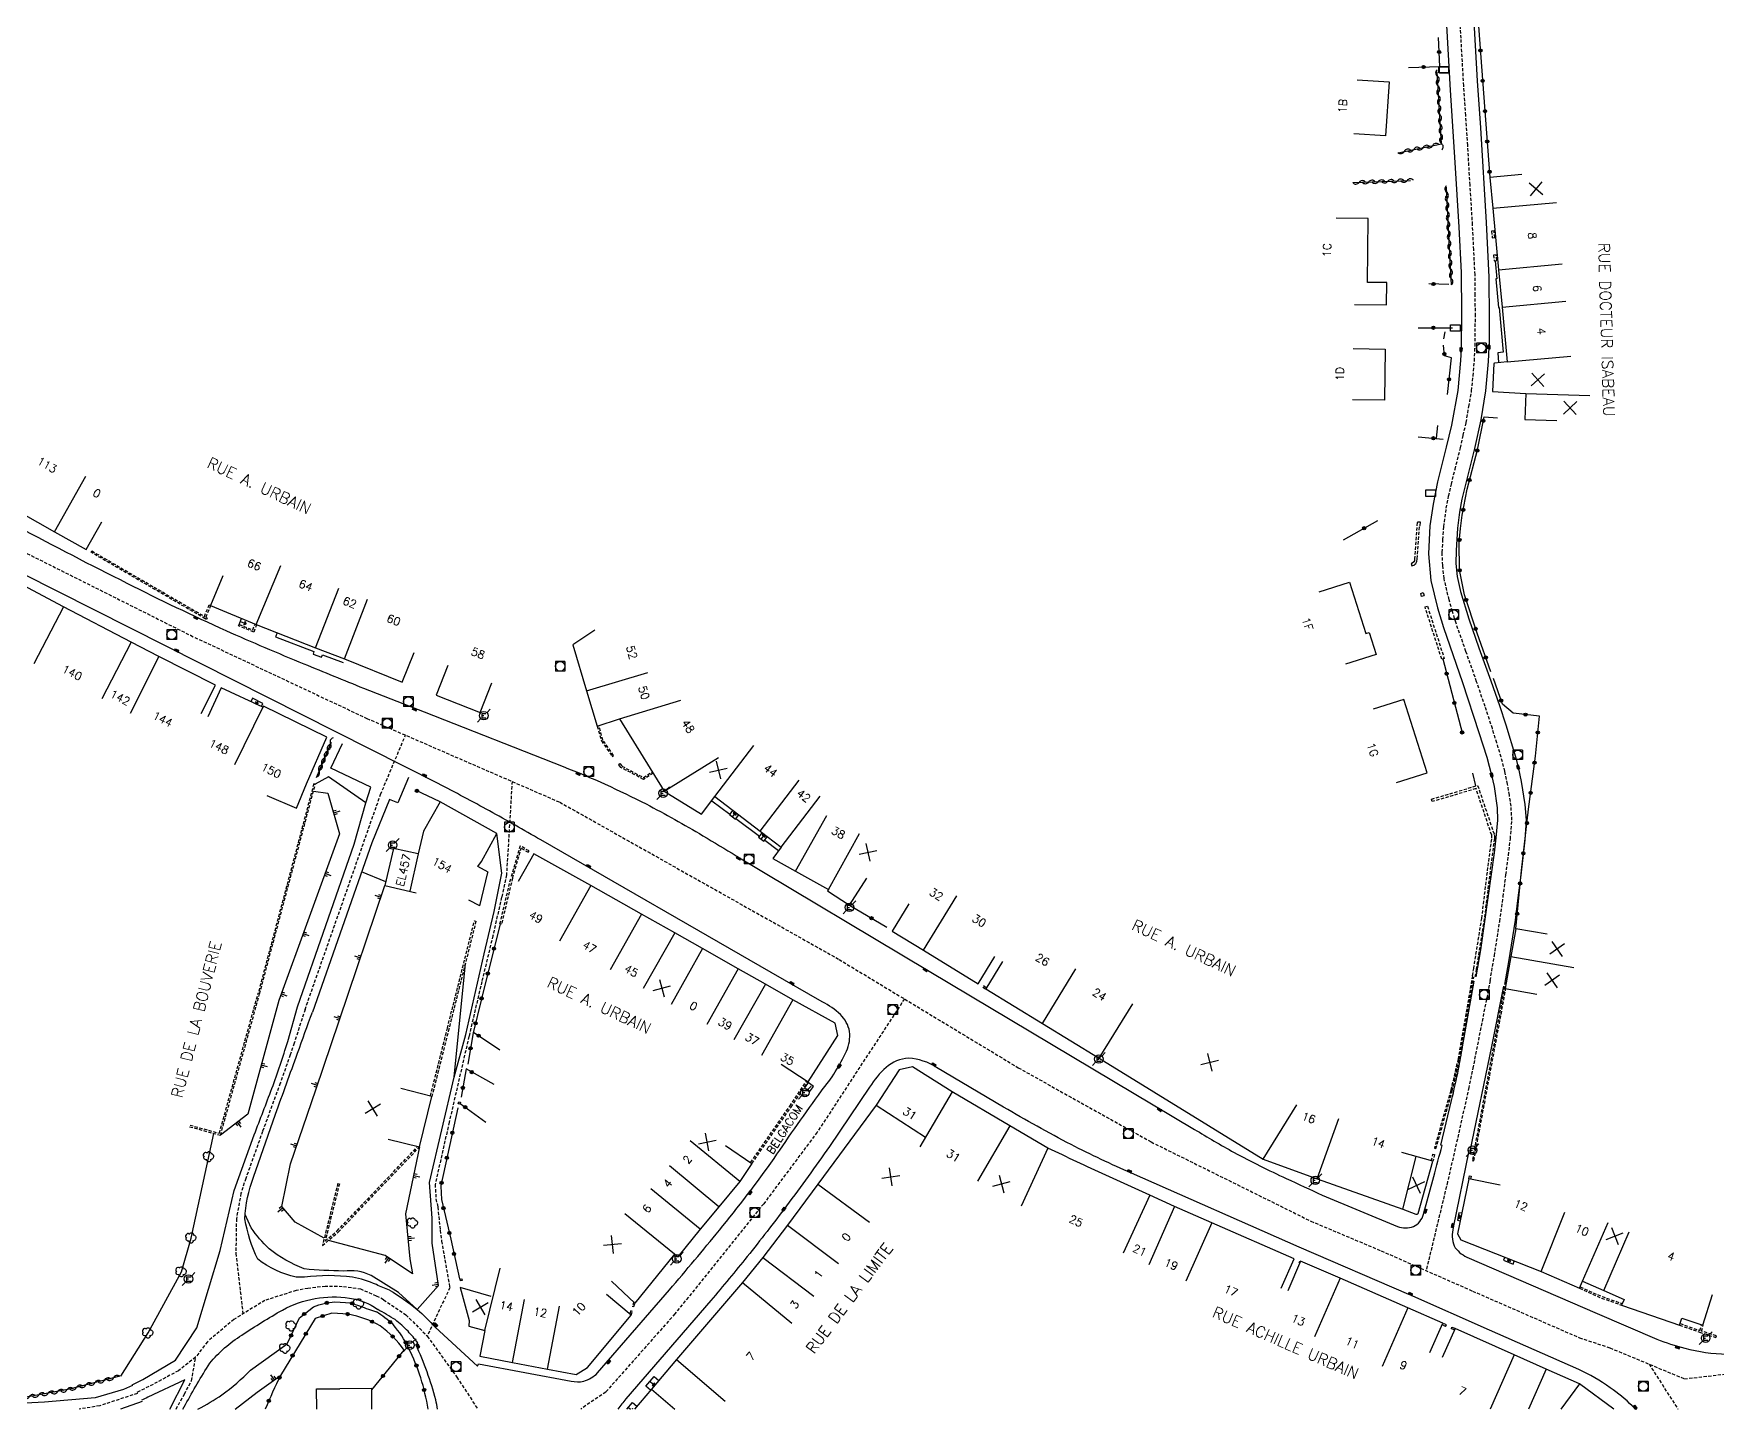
# Model space of a CAD drawing. Header units: millimetres. Extents: x 114000 to 115000, y 122000 to 123000.
# Drawn here: x 114496.8 to 114759.8, y 122000 to 122214.9 of the extents above; entities that cross this region are included whole.
import ezdxf
from ezdxf.enums import TextEntityAlignment as Align

# ---------------------------------------------------------------- set-up
doc = ezdxf.new("R2010")
doc.units = ezdxf.units.MM
doc.linetypes.add('DASHED', pattern=[0.75, 0.5, -0.25])
doc.layers.get('0').update_dxf_attribs({"linetype": 'CONTINUOUS'})
for name, color, linetype in [('W0001', 6, 'DASHED'), ('W0008', 7, 'CONTINUOUS'), ('W0100', 7, 'CONTINUOUS'), ('W0105', 7, 'CONTINUOUS'), ('W0112', 1, 'DASHED'), ('W0211', 2, 'CONTINUOUS'), ('W0300', 7, 'CONTINUOUS'), ('W0302', 3, 'CONTINUOUS'), ('W0310', 3, 'CONTINUOUS'), ('W0322', 7, 'CONTINUOUS'), ('W0334', 7, 'CONTINUOUS'), ('W0400', 7, 'CONTINUOUS'), ('W0420', 7, 'CONTINUOUS'), ('W0471', 7, 'CONTINUOUS'), ('W0984', 7, 'CONTINUOUS'), ('W0989', 7, 'CONTINUOUS'), ('W0991', 7, 'CONTINUOUS'), ('W1102', 7, 'CONTINUOUS'), ('W1471', 7, 'CONTINUOUS')]:
    doc.layers.add(name, color=color, linetype=linetype)
doc.styles.get("Standard").update_dxf_attribs({"font": 'romans.shx', "width": 0.85})

# ---------------------------------------------------------------- blocks, each defined once
blk = doc.blocks.new('T1471')
at = {"color": 0, "linetype": 'Continuous', "flags": 128}
blk.add_lwpolyline([(-0.75, -0.5), (-0.75, 0.5), (0.75, 0.5), (0.75, -0.5), (-0.75, -0.5)], dxfattribs=at)
blk = doc.blocks.new('t991o')
at = {"color": 0, "linetype": 'Continuous'}
for p, q in [((-1, 1), (1, -1)), ((-1, -1), (1, 1))]:
    blk.add_line(p, q, dxfattribs=at)
blk = doc.blocks.new('T420')
for p, q in [((0.75, 0.75), (-0.75, 0.75)), ((-0.75, 0.75), (-0.75, -0.75)), ((0.75, 0.75), (0.75, -0.75)), ((0.75, -0.75), (-0.75, -0.75))]:
    blk.add_line(p, q)
blk.add_ellipse((0, 0), major_axis=(-0.53, 0.53), ratio=1, start_param=3.926991, end_param=10.210176)
blk = doc.blocks.new('T400')
for p, q in [((-0.15, 0.3), (0.15, 0.3)), ((-0.15, -0.25), (-0.15, 0.3)), ((-0.15, 0.15), (0.15, 0.15)), ((-0.15, 0), (0.15, 0)), ((0.15, 0.3), (0.15, -0.25)), ((-0.15, -0.15), (0.15, -0.15)), ((-0.15, -0.25), (-0.15, -0.3)), ((-0.15, -0.3), (0.15, -0.3)), ((0.15, -0.3), (0.15, -0.25))]:
    blk.add_line(p, q)
blk = doc.blocks.new('t310o')
at = {"color": 0, "linetype": 'Continuous'}
for centre, start, end in [((-0.5, 0.38), 216.8699, 323.1304), ((0.5, -0.37), 36.8699, 143.1303)]:
    blk.add_arc(centre, 0.625, start, end, dxfattribs=at)
blk = doc.blocks.new('t322o')
at = {"color": 0, "linetype": 'Continuous'}
for radius in [0.25, 0.15]:
    blk.add_circle((0, 0), radius, dxfattribs=at)
blk = doc.blocks.new('T471')
for p, q in [((-0.333334, 0.333334), (-0.333334, -0.333334)), ((-0.333334, 0.333334), (0.333334, 0.333334)), ((-0.333334, 0), (0, 0)), ((0.500001, 0.500001), (1.000002, 1.000002)), ((-0.500001, -0.500001), (-1.000002, -1.000002)), ((-0.333334, -0.333334), (0.333334, -0.333334))]:
    blk.add_line(p, q)
blk.add_ellipse((0, 0), major_axis=(0.471405, 0.471405), ratio=1, start_param=5.4977871438, end_param=11.780972451)
blk = doc.blocks.new('T300')
for p, q in [((-0.8, 0.51), (-0.86, 0.34)), ((-0.86, 0.34), (-0.86, 0.17)), ((-0.86, 0.17), (-0.74, 0.06)), ((-0.69, 0.63), (-0.8, 0.51)), ((-0.8, -0.06), (-0.74, 0.06)), ((-0.74, 0.06), (-0.69, 0.11)), ((-0.57, 0.69), (-0.69, 0.63)), ((-0.46, 0.69), (-0.57, 0.69)), ((-0.29, 0.63), (-0.46, 0.69)), ((-0.29, 0.63), (-0.17, 0.74)), ((-0.23, 0.57), (-0.29, 0.63)), ((-0.17, 0.74), (-0.06, 0.8)), ((-0.06, 0.8), (0.06, 0.8)), ((0.06, 0.8), (0.23, 0.74)), ((0.23, 0.74), (0.34, 0.63)), ((0.34, 0.63), (0.4, 0.51)), ((0.46, 0.46), (0.34, 0.46)), ((0.4, 0.51), (0.4, 0.46)), ((0.57, 0.4), (0.46, 0.46)), ((0.57, 0.4), (0.69, 0.29)), ((0.69, 0.29), (0.74, 0.17)), ((0.74, 0.06), (0.69, -0.17)), ((0.74, 0.17), (0.74, 0.06)), ((-0.8, -0.17), (-0.8, -0.06)), ((-0.8, -0.23), (-0.8, -0.17)), ((-0.74, -0.34), (-0.8, -0.23)), ((-0.69, -0.4), (-0.74, -0.34)), ((-0.51, -0.46), (-0.69, -0.4)), ((-0.4, -0.46), (-0.51, -0.46)), ((-0.4, -0.46), (-0.34, -0.46)), ((-0.34, -0.46), (-0.34, -0.4)), ((-0.34, -0.51), (-0.34, -0.46)), ((-0.29, -0.63), (-0.34, -0.51)), ((-0.17, -0.74), (-0.29, -0.63)), ((-0.06, -0.8), (-0.17, -0.74)), ((0.06, -0.8), (-0.06, -0.8)), ((0.17, -0.74), (0.06, -0.8)), ((0.23, -0.69), (0.17, -0.74)), ((0.29, -0.46), (0.23, -0.46)), ((0.29, -0.63), (0.23, -0.69)), ((0.46, -0.4), (0.29, -0.46)), ((0.34, -0.51), (0.29, -0.63)), ((0.34, -0.51), (0.34, -0.46)), ((0.57, -0.34), (0.46, -0.4)), ((0.63, -0.29), (0.57, -0.34)), ((0.69, -0.17), (0.63, -0.29))]:
    blk.add_line(p, q)
blk = doc.blocks.new('t211o')
at = {"color": 0, "linetype": 'Continuous'}
for p, q in [((-0.29, 0.5), (-0.29, 0)), ((0, 1), (0, 0)), ((0.29, 0.5), (0.29, 0))]:
    blk.add_line(p, q, dxfattribs=at)

msp = doc.modelspace()

# ---------------------------------------------------------------- linework, layer by layer
at = {"layer": 'W0001'}
for points in [[(114724.27, 122066.95), (114724.94, 122070.82), (114725.77, 122076.19), (114726.3, 122080.06), (114726.74, 122083.48), (114727.13, 122086.52), (114727.43, 122089.07), (114727.66, 122092), (114727.54, 122094.2), (114727.27, 122095.92), (114727, 122097.64), (114726.57, 122099.67), (114725.99, 122101.86), (114725.3, 122104.08), (114724.62, 122106.3), (114723.48, 122109.76), (114722.16, 122113.64), (114720.49, 122118.37), (114718.94, 122122.79), (114718.4, 122124.61), (114717.86, 122126.44), (114717.07, 122129.76), (114716.86, 122131.81), (114716.78, 122133.86), (114716.9, 122135.84), (114717.03, 122137.83), (114717.42, 122140.75), (114717.79, 122142.64), (114718.21, 122144.5), (114718.79, 122146.84), (114719.63, 122150.17), (114720.07, 122152.15), (114720.52, 122154.13), (114720.95, 122156.62), (114721.38, 122159.1), (114721.6, 122161.41), (114721.81, 122163.73), (114721.91, 122166.07), (114721.97, 122170.77), (114721.94, 122173.99), (114721.91, 122177.21), (114721.71, 122181.11), (114721.52, 122185.01), (114721.14, 122191.23), (114720.76, 122197.44), (114720.45, 122202.1), (114720.15, 122206.75), (114719.72, 122214.15), (114719.29, 122221.55)], [(114484.35, 122139.39), (114521.28, 122120.88), (114548.84, 122107.9), (114578.95, 122094.82), (114622.58, 122070.25), (114650.57, 122053.33), (114671.32, 122041.74), (114696.25, 122029.37)], [(114539.18, 122062.42), (114550.98, 122096.03), (114554.87, 122105.28)], [(114571.52, 122098.05), (114570.64, 122083.45), (114569.88, 122079.96), (114568.51, 122073.96), (114566.79, 122066.79), (114564.78, 122058.22), (114563.27, 122051.67), (114561.69, 122044.82), (114559.5, 122035.1), (114559.63, 122032.83), (114559.91, 122031.56), (114560.29, 122027.93), (114560.5, 122026.25)], [(114724.27, 122066.95), (114721.62, 122053.51), (114720.95, 122050.26), (114719.15, 122042.18), (114717.61, 122035.49), (114714.27, 122021.63)], [(114539.18, 122062.42), (114538.72, 122061.02), (114537.48, 122057.16), (114536.87, 122055.34), (114535.31, 122050.91), (114532.55, 122043.39), (114529.93, 122036.04), (114529.17, 122033.71), (114528.46, 122029.74), (114528.38, 122024.31), (114529.48, 122014.87)], [(114632.79, 122064.07), (114619.16, 122043.25), (114610.81, 122032.08), (114596.94, 122014.87), (114586.15, 122002.67), (114582.24, 122000)], [(114696.25, 122029.37), (114707.24, 122024.73), (114721.53, 122018.44), (114738.2, 122011.15), (114742.97, 122009.57), (114754.61, 122004.73), (114761.4, 122005.51), (114772.82, 122006.79), (114783.89, 122008.49), (114805.59, 122011.23), (114834.82, 122014.73), (114862.12, 122018.02), (114873.95, 122019.6), (114882.42, 122021.42), (114891.01, 122023.93), (114900.83, 122027.85), (114941.27, 122046.69), (114974.02, 122061.85)], [(114560.5, 122026.25), (114561.78, 122018.97), (114558.27, 122011.4)], [(114551.46, 122017.09), (114550.35, 122017.63), (114547.91, 122018.72), (114544.99, 122019.12), (114542.34, 122019.16), (114539.64, 122018.86), (114537.8, 122018.53), (114532.92, 122016.97), (114528.08, 122014.01), (114523.93, 122010.53), (114522.09, 122008.1), (114519.4, 122005.99), (114515.45, 122003.86), (114513.31, 122002.79), (114512.89, 122002.61)], [(114551.46, 122017.09), (114554.93, 122014.74), (114558.27, 122011.4), (114562.9, 122004.98), (114566.15, 122000)], [(114519.04, 122000), (114520.33, 122002.34), (114521.46, 122004.43), (114522.09, 122008.1)], [(114749.09, 122007.03), (114753.59, 122000)], [(114512.99, 122002.45), (114507.13, 122000.51), (114503.92, 122000)]]:
    msp.add_lwpolyline(points, dxfattribs=at)
at = {"layer": 'W0008'}
msp.add_line((114513.75, 122001.21), (114510.37, 122000), dxfattribs=at)
for points in [[(114717.17, 122220.82), (114718.04, 122206.03), (114718.76, 122194.74), (114719.39, 122184.64), (114719.74, 122177.57), (114719.82, 122171.27), (114719.72, 122165.52), (114719.66, 122163.79), (114719.21, 122159.15), (114718.23, 122153.73), (114717.42, 122150.27), (114716.06, 122144.87), (114715.35, 122141.38), (114714.87, 122138.01), (114714.62, 122133.6), (114714.99, 122129.43), (114716.06, 122125.15), (114716.97, 122122.12), (114719.95, 122113.5), (114722.52, 122105.71), (114723.76, 122101.85), (114724.5, 122099.06), (114724.89, 122097.26), (114725.37, 122093.95), (114725.41, 122092.02), (114725.18, 122089.24), (114724.89, 122086.9), (114723.97, 122080.24), (114722.76, 122071.77), (114722.02, 122067.55)], [(114721.41, 122222.28), (114722.26, 122207.48), (114722.75, 122200.15), (114723.65, 122185.37), (114724.08, 122176.85), (114724.12, 122170.27), (114724.1, 122166.62), (114724.07, 122165.91), (114723.97, 122163.66), (114723.55, 122159.06), (114722.81, 122154.52), (114721.84, 122150.07), (114720.85, 122146.11), (114719.87, 122142.16), (114719.49, 122140.12), (114719.19, 122137.64), (114718.94, 122134.12), (114718.92, 122132.1), (114719.14, 122130.08), (114719.66, 122127.72), (114720.92, 122123.46), (114722.52, 122118.94), (114724.37, 122113.78), (114725.71, 122109.92), (114726.72, 122106.9), (114728.21, 122101.88), (114728.64, 122100.27), (114729.12, 122098.02), (114729.71, 122094.45), (114729.91, 122091.98), (114729.67, 122088.91), (114729.06, 122083.4), (114728.62, 122079.87), (114728.18, 122076.38), (114727.13, 122069.87), (114726.51, 122066.34)], [(114512.23, 122003.68), (114510.84, 122003.06), (114506.41, 122001.77), (114498.49, 122001.07), (114493.62, 122000.83), (114487.87, 122000)]]:
    msp.add_lwpolyline(points, dxfattribs=at)
at = {"layer": 'W0008', "flags": 128}
for points in [[(114559.49, 122012.8), (114566.13, 122006.73), (114566.27, 122007.05), (114580.74, 122004.37, 0.1038), (114582.7, 122004.34, 0.1085), (114584.88, 122005.64), (114596.09, 122018.62, 0.0054), (114603.89, 122027.94, 0.0173), (114612.43, 122039.14, -0.0074), (114619.82, 122049.72, 0.0693), (114623.75, 122055.93, 0.132), (114624.23, 122058.99, 0.1496), (114622.8, 122061.62, 0.0706), (114619.96, 122063.62), (114612, 122068.19), (114575.99, 122088.93, 0.0054), (114567.99, 122093.45, 0.0042), (114559.95, 122097.74), (114517.5, 122119.18), (114483.69, 122136.21, 0.1324)], [(114494.39, 122137.83, 0.0066), (114511.35, 122129.04, 0.0108), (114526.83, 122121.63, 0.0076), (114538.99, 122116.44, 0.0012), (114548.32, 122112.62), (114557.77, 122108.92), (114579.52, 122100.37, -0.0252), (114592.45, 122094.53, -0.0158), (114601.31, 122089.58, 0.0002), (114606.53, 122086.43), (114636.67, 122068.43), (114678.09, 122043.7, 0.0093), (114684.27, 122040.1, 0.0156), (114692.43, 122036.03, 0.001387), (114698.04, 122033.43)], [(114698.04, 122033.43), (114709.82, 122028.51, 0.1472), (114712.29, 122028.5, 0.2142), (114713.86, 122030.43), (114715.45, 122036.32, -0.004563), (114716.78, 122041.18), (114716.57, 122041.24), (114718.23, 122048.2, 0.0109), (114719.35, 122053.12, 0.0043), (114719.95, 122056.58), (114721.75, 122066.87)], [(114726.35, 122066.05), (114724.49, 122056.63), (114721.1, 122040.31), (114720.94, 122040.35), (114718.51, 122028.36, 0.1582), (114718.64, 122025.48, 0.1331), (114720.61, 122023.74), (114741.01, 122014.93), (114750.32, 122010.95, 0.0396), (114754.66, 122009.53, 0.0556), (114761.25, 122008.57, 0.0271), (114766.2, 122008.81), (114781.21, 122011.09, 0.1078), (114784.21, 122012.52, 0.1783), (114785.07, 122013.93), (114788.08, 122038.44)], [(114512.17, 122003.77), (114513.87, 122004.61), (114518.93, 122007.65), (114522.28, 122012.69), (114525.9, 122024.78), (114528.1, 122034.15), (114531.26, 122042.87, -0.0011), (114534.02, 122050.1, 0.0101), (114536.49, 122057.42), (114538, 122062.83)], [(114552.36, 122018.6, -0.023456), (114550.32, 122019.45, 0.062), (114546.57, 122020.6, 0.065), (114539.09, 122020.61), (114537.77, 122020.6, -0.1087), (114531.79, 122023.41, -0.0712), (114529.8, 122029.72, -0.0843), (114531.15, 122036.25), (114534.57, 122046.05, -0.0023), (114538.02, 122055.6, -0.011482), (114540.36, 122062.01)], [(114694.46, 122025.31), (114668.28, 122036.85, -0.0148), (114658.82, 122041.31, -0.0127), (114648.27, 122047.18), (114637.81, 122053.38, 0.1255), (114633.46, 122054.83, 0.1612), (114629.92, 122053.38, 0.0719), (114627.36, 122050.27), (114621.08, 122041.04, -0.0116), (114614.36, 122031.73, -0.0085), (114608.24, 122023.82, -0.0055), (114602.56, 122016.97), (114589.29, 122001.6, 0.004592), (114588.04, 122000, 0.0506)], [(114746.96, 122000), (114746.46, 122000.5, 0.0442), (114743.01, 122003.34, 0.0487), (114738.1, 122006.18), (114724.16, 122012.35), (114711.72, 122017.86), (114711.56, 122017.91), (114694.46, 122025.31, 2.607043)], [(114552.36, 122018.6, -0.034322), (114556.68, 122015.57, -0.029084), (114559.49, 122012.8)], [(114520.07, 122000), (114520.52, 122000.7, -0.0186), (114524.29, 122007.15, -0.0797), (114529.31, 122011.56, -0.0165), (114535.66, 122015.48, -0.163095), (114546.15, 122017.34, -0.119411), (114550.55, 122015.58)], [(114553.28, 122013.98, -0.00975), (114550.55, 122015.58, -0.0032)], [(114559.89, 122000, 0.008807), (114559.61, 122001.44, 0.0441), (114556.5, 122010.04), (114556.79, 122010.37, 0.0206), (114555.27, 122012.15, 0.0239), (114553.28, 122013.98)], [(114518.05, 122000), (114520.39, 122004.59), (114514.61, 122001.84, -0.007625), (114513.63, 122001.41, -0.007625)]]:
    msp.add_lwpolyline(points, format="xyb", dxfattribs=at)
for points in [[(114538, 122062.83), (114546.84, 122088.23), (114548.67, 122094.7), (114549.44, 122097.15), (114543.19, 122100.11), (114545.05, 122103.97)], [(114555.32, 122098.69), (114553.65, 122094.72), (114552.38, 122095.21), (114549.59, 122088.45), (114540.36, 122062.01)], [(114562.49, 122051.87), (114564.27, 122058.5), (114567.17, 122071.12), (114568.7, 122077.76), (114569.9, 122083.72), (114569.16, 122089.94)]]:
    msp.add_lwpolyline(points, dxfattribs=at)
at = {"layer": 'W0100'}
for p, q in [((114528.89, 122122.59), (114529.27, 122123.52)), ((114566.46, 122078.63), (114564.76, 122079.5))]:
    msp.add_line(p, q, dxfattribs=at)
for points in [[(114703.5, 122207.65), (114708.49, 122207.33), (114707.94, 122198.91), (114702.96, 122199.24)], [(114729.22, 122192.88), (114724.24, 122192.42), (114724.68, 122187.59), (114725.56, 122177.99), (114726.15, 122172.15), (114726.93, 122163.59), (114724.93, 122163.39), (114724.92, 122163.36), (114724.85, 122163.36), (114724.62, 122158.97), (114729.83, 122158.67), (114729.7, 122154.61), (114734.7, 122154.45)], [(114703.06, 122172.58), (114708.06, 122172.51), (114708.11, 122175.99), (114705.1, 122176.01), (114705.24, 122185.99), (114700.24, 122186.06)], [(114702.87, 122165.68), (114707.87, 122165.61), (114707.76, 122157.61), (114702.76, 122157.68)], [(114697.56, 122127.67), (114702.32, 122129.19), (114704.88, 122121.17), (114705.37, 122121.32), (114706.45, 122117.88), (114701.68, 122116.38)], [(114529.08, 122123.05), (114530, 122122.67), (114529.85, 122123.04), (114529.63, 122122.52), (114530, 122122.67)], [(114532.37, 122109.75), (114532.6, 122110.24), (114530.98, 122111.04), (114530.74, 122110.51)], [(114531.79, 122110.64), (114531.55, 122110.13), (114531.93, 122110.27), (114531.42, 122110.51), (114531.55, 122110.13)], [(114709.65, 122097.9), (114714.41, 122099.41), (114710.78, 122110.85), (114706.01, 122109.34)], [(114605.94, 122092.53), (114606.46, 122093.21), (114606.06, 122093.16), (114606.51, 122092.81), (114606.46, 122093.21)], [(114610.57, 122090.08), (114610.02, 122089.35), (114610.84, 122088.74), (114611.39, 122089.45)], [(114610.43, 122089.04), (114610.98, 122089.76), (114610.58, 122089.71), (114611.03, 122089.37), (114610.98, 122089.76)], [(114566.46, 122078.63), (114567.73, 122083.83), (114567.76, 122083.88), (114566.16, 122084.74), (114566.72, 122085.57)], [(114733.18, 122074.17), (114728.26, 122075.03), (114727.5, 122070.71), (114726.61, 122065.72), (114731.54, 122064.84)], [(114604.84, 122041.19), (114608.98, 122038.38), (114607.08, 122035.58), (114603.83, 122031.62), (114600.91, 122028.09), (114597.38, 122023.78), (114596.89, 122024.18), (114590.71, 122016.57), (114587.04, 122019.96)], [(114719.85, 122030.59), (114719.4, 122030.68), (114719.18, 122029.49), (114719.6, 122029.4)], [(114719.29, 122030.09), (114719.72, 122030), (114719.5, 122030.33), (114719.39, 122029.78), (114719.72, 122030)], [(114727.1, 122022.96), (114727.28, 122023.42), (114726.92, 122023.26), (114727.44, 122023.06), (114727.28, 122023.42)], [(114541, 122000), (114540.99, 122003.16), (114544.59, 122003.18)], [(114593.07, 122004.33), (114593.8, 122003.71), (114593.77, 122004.11), (114593.4, 122003.68), (114593.8, 122003.71)], [(114589.67, 122000.28), (114590, 122000)], [(114590.35, 122000), (114590.34, 122000.08), (114590.28, 122000)]]:
    msp.add_lwpolyline(points, dxfattribs=at)
at = {"layer": 'W0100', "flags": 128}
for points in [[(114430.82, 122196.55), (114427.47, 122192.84), (114429.88, 122190.66), (114428.99, 122189.37), (114436.21, 122184.23), (114438.7, 122182.43), (114442.71, 122178.63), (114447.17, 122174.39), (114453.51, 122168.41), (114465.2, 122157.9), (114474.12, 122149.73), (114489.37, 122143.11), (114500.03, 122137.07), (114505.01, 122134.27), (114507.46, 122138.63)], [(114522.95, 122108.65), (114525.21, 122113.11), (114516.37, 122117.59), (114512.02, 122119.83), (114501.44, 122125.33), (114494.3, 122129.15), (114487.12, 122133.16), (114482.73, 122135.58), (114476.1, 122131.79), (114481.37, 122120.25), (114483.31, 122116.57), (114487.73, 122118.89)], [(114526.33, 122130.16), (114524.4, 122125.55), (114531.57, 122122.56), (114540.84, 122118.94), (114545.34, 122117.2), (114554.36, 122113.56), (114556.23, 122118.19)], [(114584.45, 122121.69), (114581.01, 122119.39), (114583.15, 122112.19), (114584.82, 122106.7), (114588.3, 122107.84), (114595.28, 122096.54), (114601.08, 122092.94), (114603.2, 122095.7), (114610.26, 122090.31), (114613.54, 122087.81), (114612.22, 122086.02), (114615.78, 122084.02), (114620.92, 122081.18), (114620.76, 122080.94), (114624.21, 122078.71), (114626.92, 122082.92)], [(114561.48, 122116.18), (114559.64, 122111.53), (114566.53, 122108.81), (114568.36, 122113.46)], [(114533.23, 122095.85), (114537.83, 122093.9), (114539.43, 122097.67), (114542.61, 122104.95), (114532.67, 122109.83), (114532.58, 122109.65), (114526.1, 122112.68), (114523.98, 122108.16)], [(114566.72, 122085.57), (114569.16, 122089.94), (114560.28, 122094.89), (114557.68, 122090.29), (114556.85, 122086.72), (114552.99, 122087.59), (114551.66, 122081.78), (114556.53, 122080.66)], [(114605.98, 122093.57), (114605.46, 122092.89), (114606.42, 122092.18), (114606.93, 122092.85)], [(114613.54, 122053.86), (114617.74, 122051.14), (114622.41, 122058.34), (114621.97, 122060.27), (114615.35, 122063.96), (114611.12, 122066.37), (114606.82, 122068.8), (114601.26, 122071.93), (114596.94, 122074.39), (114591.75, 122077.33), (114583.83, 122081.8), (114574.9, 122086.77), (114572.47, 122082.4)], [(114633.5, 122078.93), (114630.88, 122074.67), (114635.75, 122071.67), (114644.31, 122066.42), (114646.93, 122070.68)], [(114648.11, 122069.91), (114645.51, 122065.64), (114654.38, 122060.25), (114663.2, 122054.81), (114688.83, 122039.03), (114697.27, 122035.98)], [(114552.19, 122042.16), (114557.05, 122040.95), (114559, 122048.86), (114554.15, 122050.06)], [(114725.86, 122034.96), (114720.96, 122035.97), (114719.19, 122027.4), (114719.68, 122026.42), (114732.25, 122021.47), (114738.22, 122018.87), (114738.69, 122019.96), (114742, 122018.52), (114745.18, 122017.14), (114744.8, 122016.26), (114747.98, 122015.16), (114753.86, 122013.12), (114754.2, 122014.19), (114757.48, 122013.13), (114759.01, 122017.89)], [(114714.87, 122008.84), (114716.88, 122013.42), (114711.42, 122015.82), (114700.86, 122020.45), (114694.63, 122023.09), (114692.68, 122018.48)], [(114726.54, 122023.72), (114726.36, 122023.26), (114727.84, 122022.66), (114728.03, 122023.13)], [(114568.23, 122017.6), (114563.43, 122019.02), (114564.83, 122013.84), (114564.74, 122012.93), (114567.24, 122012.3), (114566.47, 122008.26), (114571.59, 122007.29), (114577.05, 122006.24), (114581.52, 122005.41), (114583.3, 122006.49), (114590.09, 122014.69), (114586.24, 122017.88)], [(114743.58, 122000), (114738.25, 122003.95), (114733, 122006.26), (114728.02, 122008.47), (114718.83, 122012.6), (114716.78, 122008.04)], [(114593.15, 122002.94), (114592.41, 122003.57), (114593.73, 122005.09), (114594.45, 122004.48)], [(114549.6, 122000), (114549.59, 122003.2), (114544.59, 122003.18)], [(114589.42, 122000), (114590.32, 122001.03), (114591.02, 122000.44)]]:
    msp.add_lwpolyline(points, dxfattribs=at)
for points in [[(114691.63, 122018.87), (114693.64, 122023.45), (114680.78, 122029.11), (114674.99, 122031.67), (114671.12, 122033.44), (114664.24, 122036.54, -0.0043), (114655.21, 122040.78), (114649.26, 122044.25), (114640.27, 122049.57), (114634.03, 122053.46), (114631.98, 122053), (114628.4, 122047.48), (114619.29, 122035.16), (114614.51, 122028.74), (114610.67, 122023.66), (114607.48, 122019.77), (114597.22, 122007.75), (114593.28, 122003.1), (114590.65, 122000)], [(114697.27, 122035.98), (114710.63, 122031.23), (114712.68, 122030.46, 0.0963), (114712.89, 122030.47, 0.2472), (114713.03, 122030.58), (114715.31, 122038.71), (114710.5, 122040.07)]]:
    msp.add_lwpolyline(points, format="xyb", dxfattribs=at)
at = {"layer": 'W0100'}
msp.add_lwpolyline([(114617.17, 122050.17), (114617.99, 122049.56), (114618.59, 122050.41), (114617.77, 122051.02)], close=True, dxfattribs=at)
at = {"layer": 'W0105'}
msp.add_lwpolyline([(114725.06, 122179.4), (114725.33, 122176.59), (114725.17, 122176.57), (114725.59, 122172.08), (114725.68, 122172.1), (114726.32, 122165.14), (114725.45, 122165.01), (114725.6, 122163.48)], dxfattribs=at)
at = {"layer": 'W0112'}
for p, q in [((114724.48, 122184.01), (114724.6, 122182.97)), ((114724.6, 122182.97), (114725, 122183.01)), ((114724.81, 122180.28), (114724.91, 122179.4)), ((114724.91, 122179.4), (114725.3, 122179.44)), ((114713.34, 122138.05), (114713.37, 122138.55)), ((114713.95, 122127.07), (114713.57, 122126.95)), ((114713.8, 122127.56), (114713.95, 122127.07)), ((114714.48, 122125.43), (114717.09, 122117.28)), ((114717.09, 122117.28), (114716.71, 122117.16)), ((114645.02, 122065.94), (114645.51, 122065.63)), ((114645.15, 122066.15), (114645.64, 122065.84))]:
    msp.add_line(p, q, dxfattribs=at)
for points in [[(114725, 122183.01), (114724.88, 122184.05), (114724.48, 122184.01)], [(114725.3, 122179.44), (114725.21, 122180.32), (114724.81, 122180.28)], [(114713.37, 122138.55), (114712.97, 122138.58), (114712.96, 122138.49), (114712.86, 122138.5), (114712.48, 122132.86), (114712.44, 122132.53), (114712.35, 122132.38), (114712.05, 122132.12), (114712.04, 122132.16)], [(114712.02, 122131.74), (114712.49, 122131.87), (114712.48, 122131.96), (114712.66, 122132.12), (114712.83, 122132.4), (114712.88, 122132.83), (114713.23, 122138.06), (114713.34, 122138.05)], [(114524.44, 122125.53), (114523.68, 122123.72), (114523.71, 122123.7), (114523.92, 122123.58), (114523.8, 122123.36), (114523.58, 122123.48), (114505.76, 122133.85), (114505.88, 122134.06), (114523.46, 122123.84), (114524.21, 122125.63), (114524.4, 122125.55)], [(114712.04, 122132.16), (114711.91, 122132.12), (114712.02, 122131.74)], [(114713.57, 122126.95), (114713.42, 122127.44), (114713.8, 122127.56)], [(114716.71, 122117.16), (114714.1, 122125.31), (114714.48, 122125.43)], [(114531.6, 122122.55), (114531.16, 122121.4), (114528.79, 122122.36), (114528.89, 122122.59), (114531.01, 122121.72), (114531.37, 122122.64)], [(114584.82, 122106.7), (114585.48, 122104.38), (114587.16, 122101.97), (114587.37, 122102.11), (114585.71, 122104.49), (114585.06, 122106.78)], [(114593.56, 122099.33), (114592.03, 122098.38), (114588.5, 122100.25), (114588.13, 122100.72), (114588.33, 122100.88), (114588.67, 122100.45), (114592.02, 122098.67), (114593.43, 122099.54)], [(114532.09, 122064.89), (114540.78, 122097.61), (114540.54, 122097.67), (114531.86, 122064.97)], [(114715.11, 122095.28), (114722.32, 122097.43), (114724.9, 122089.77), (114724.95, 122089.54), (114724.93, 122089.14), (114724.35, 122084.77), (114723.35, 122076.61), (114722.1, 122068.75), (114721.9, 122067.58)], [(114722.07, 122096.93), (114715.22, 122094.9), (114715.11, 122095.28)], [(114721.51, 122067.69), (114721.7, 122068.82), (114722.96, 122076.66), (114723.95, 122084.82), (114724.53, 122089.18), (114724.55, 122089.51), (114724.51, 122089.66), (114722.07, 122096.93)], [(114571.58, 122082.96), (114572.95, 122087.61), (114574.03, 122086.98), (114574.16, 122087.2), (114572.79, 122087.98), (114571.34, 122083.03)], [(114571.58, 122082.96), (114569.87, 122075.76), (114569.62, 122075.81), (114571.34, 122083.03)], [(114558.76, 122048.92), (114561.41, 122059.49), (114565.64, 122076.3), (114565.88, 122076.23), (114561.65, 122059.42), (114559, 122048.86)], [(114721.51, 122067.69), (114719.26, 122054.71), (114718.11, 122049.75), (114715.56, 122040.76), (114715.8, 122040.69), (114718.35, 122049.68), (114719.5, 122054.66), (114721.71, 122067.47)], [(114521.22, 122044.36), (114525.8, 122043.09), (114531.86, 122064.97)], [(114726.53, 122066.03), (114721.48, 122038.85), (114721.73, 122038.81), (114726.73, 122065.7)], [(114521.16, 122044.12), (114525.98, 122042.78), (114532.09, 122064.89)], [(114608.77, 122038.52), (114614.87, 122047.31), (114617.53, 122051.28)], [(114608.98, 122038.38), (114615.08, 122047.17), (114617.74, 122051.14)], [(114544.31, 122035.27), (114541.9, 122025.56), (114544.36, 122027.65), (114557.05, 122040.95)], [(114544.55, 122035.21), (114542.33, 122026.25), (114544.19, 122027.83), (114556.77, 122041.02)], [(114715.07, 122038.78), (114715.34, 122039.85), (114715.58, 122039.79), (114715.31, 122038.71)], [(114720.96, 122035.97), (114721.05, 122036.42), (114721.3, 122036.38), (114721.21, 122035.92)], [(114694.52, 122022.84), (114694.43, 122022.88), (114694.53, 122023.11), (114694.62, 122023.08)], [(114738.22, 122018.87), (114741.66, 122017.34), (114744.8, 122016.26)], [(114738.32, 122019.1), (114741.75, 122017.57), (114744.9, 122016.49)], [(114590.09, 122014.69), (114590.3, 122015.27), (114590.06, 122015.36), (114589.88, 122014.86)], [(114590.52, 122016.75), (114590.29, 122016.09), (114590.53, 122016.01), (114590.71, 122016.57)], [(114716.78, 122013.19), (114717.32, 122012.92), (114717.44, 122013.14), (114716.88, 122013.42)], [(114718.72, 122012.37), (114718.21, 122012.54), (114718.29, 122012.78), (114718.83, 122012.6)], [(114753.86, 122013.12), (114756.95, 122012.03), (114759.52, 122011.2), (114759.6, 122011.44), (114757.26, 122012.19), (114757.56, 122013.11), (114757.48, 122013.13)], [(114753.94, 122013.36), (114757.02, 122012.27), (114757.32, 122013.19)]]:
    msp.add_lwpolyline(points, dxfattribs=at)
for points in [[(114563.44, 122047.93), (114563.36, 122047.64), (114563.12, 122047.71), (114563.2, 122048)], [(114563.48, 122020.06), (114563.43, 122020.29), (114563.68, 122020.34), (114563.73, 122020.11)]]:
    msp.add_lwpolyline(points, close=True, dxfattribs=at)
at = {"layer": 'W0211'}
for points in [[(114540.49, 122096.54), (114542.75, 122096.21), (114544.58, 122089.88), (114535.09, 122063.84)], [(114544.53, 122060.66), (114551.66, 122081.78)], [(114535.09, 122063.84), (114530.24, 122046.07), (114525.98, 122042.78)], [(114542.18, 122026.71), (114537.64, 122029.2), (114535.55, 122031.65), (114536.91, 122038.29), (114540.86, 122049.89), (114544.53, 122060.66)], [(114557.05, 122040.95), (114554.89, 122030.52), (114555.56, 122023.48), (114555.99, 122021.13), (114551.72, 122023.98), (114542.83, 122026.35)], [(114556.69, 122015.56), (114560.03, 122019.33), (114559.06, 122025.94)]]:
    msp.add_lwpolyline(points, dxfattribs=at)
at = {"layer": 'W0211', "flags": 128}
for points in [[(114548.68, 122094.72), (114542.87, 122098.76), (114540.78, 122097.61)], [(114551.79, 122082.35), (114548, 122083.92)], [(114559.06, 122025.94), (114559.02, 122029.81), (114558.61, 122035.4), (114562.49, 122051.87), (114564.22, 122069.63)], [(114528.27, 122000), (114531.72, 122002.65), (114535.34, 122005.26)]]:
    msp.add_lwpolyline(points, dxfattribs=at)
for points in [[(114556.69, 122015.56), (114553.76, 122018.23), (114549.52, 122020.88, 0.138), (114545.19, 122021.57, -0.0204), (114539.07, 122021.9, -0.0754), (114533.57, 122025.06, -0.051312), (114530.76, 122028.32), (114529.84, 122030.4)], [(114522.45, 122000, 0.027217), (114526.21, 122002.23, 0.0366), (114530.68, 122006.06), (114536.37, 122010.21)]]:
    msp.add_lwpolyline(points, format="xyb", dxfattribs=at)
at = {"layer": 'W0302', "flags": 128}
msp.add_lwpolyline([(114510.4, 122005.17), (114514.66, 122011.89), (114519.87, 122021.44), (114521.39, 122026.72), (114524.94, 122043.07)], dxfattribs=at)
at = {"layer": 'W0310'}
msp.add_line((114702.8, 122191.6), (114711.81, 122191.94), dxfattribs=at)
for points in [[(114709.88, 122196.28), (114716.67, 122197.65), (114716, 122208.91)], [(114718.25, 122175.61), (114717.75, 122184.49), (114717.44, 122190.87)], [(114510.24, 122005.12), (114502.42, 122003.09), (114494.2, 122001.58), (114480.53, 122000)]]:
    msp.add_lwpolyline(points, dxfattribs=at)
at = {"layer": 'W0310', "flags": 128}
msp.add_lwpolyline([(114543.24, 122104.14), (114540.91, 122098.62)], dxfattribs=at)
at = {"layer": 'W0322'}
for p, q in [((114717.8, 122175.71), (114714.68, 122175.77)), ((114713.02, 122168.91), (114718.38, 122168.94)), ((114717.2, 122168.31), (114716.96, 122167.19)), ((114713.03, 122151.89), (114716.93, 122151.53)), ((114715.91, 122151.7), (114716.12, 122153.66)), ((114706.66, 122138.78), (114701.29, 122135.74)), ((114716.87, 122117.2), (114719.95, 122105.51)), ((114722.05, 122097.39), (114721.55, 122099.34)), ((114563.3, 122020.33), (114563.43, 122020.29))]:
    msp.add_line(p, q, dxfattribs=at)
for points in [[(114721.81, 122238.31), (114721.64, 122233.75), (114721.44, 122229.61), (114722.2, 122219.57), (114722.94, 122209.75), (114724.24, 122192.42)], [(114711.51, 122209.59), (114716.39, 122209.77), (114716.21, 122214.28)], [(114717.59, 122158.52), (114718.21, 122164.22), (114717.15, 122164.56), (114716.96, 122166.22)], [(114724.39, 122115.17), (114722.23, 122121.23), (114720.27, 122127.2), (114719.51, 122131.1), (114719.44, 122135.46), (114719.62, 122137.55), (114719.91, 122139.63), (114720.68, 122143.73), (114722.28, 122149.84), (114723.32, 122155.02), (114725.4, 122154.88)], [(114728.26, 122075.02), (114729.15, 122084.13), (114730.28, 122093.7), (114731.34, 122102.01), (114731.97, 122108.24), (114727.88, 122108.7), (114726.18, 122110.13), (114724.77, 122114.16)], [(114565.47, 122058.88), (114569.62, 122056.11)]]:
    msp.add_lwpolyline(points, dxfattribs=at)
at = {"layer": 'W0322', "flags": 128}
for points in [[(114560.28, 122094.89), (114556.45, 122096.68)], [(114624.21, 122078.71), (114630.03, 122075.27)], [(114569.66, 122075.8), (114566.73, 122064.07), (114565.45, 122058.78), (114564.61, 122053.9)], [(114568.72, 122050.73), (114564.34, 122053.14), (114563.56, 122048.72)], [(114563.05, 122047.07), (114560.8, 122036.82), (114560.41, 122034.92), (114560.4, 122034.81), (114560.48, 122032.72), (114561.95, 122026.56)], [(114563.39, 122047.76), (114567.43, 122044.81)], [(114561.95, 122026.56), (114563.3, 122020.33)]]:
    msp.add_lwpolyline(points, dxfattribs=at)
for points in [[(114549.59, 122003), (114554.64, 122009.23, 0.0801), (114550.93, 122013, 0.0802), (114545.96, 122014.83), (114543.36, 122015), (114540.76, 122014.17), (114535.34, 122005.26, 0.015666), (114532.97, 122000)], [(114536.37, 122010.21), (114538.33, 122014.28), (114540.52, 122015.98, -0.075), (114543.83, 122016.76), (114546.32, 122016.6, -0.0146), (114549.09, 122015.59), (114550.32, 122015.2)], [(114558.43, 122000, 0.025337), (114557.27, 122004.87, 0.0404), (114555.35, 122009.51, 0.0772), (114552.92, 122013.19, 0.04875), (114550.32, 122015.2)]]:
    msp.add_lwpolyline(points, format="xyb", dxfattribs=at)
at = {"layer": 'W0334', "flags": 128}
for points in [[(114534.84, 122121.29), (114534.58, 122120.63), (114540.55, 122118.33), (114540.44, 122117.94), (114541.73, 122117.45), (114541.89, 122117.85), (114545.14, 122116.61)], [(114602.7, 122095.05), (114605.51, 122092.95)], [(114606.47, 122092.24), (114610.14, 122089.51)], [(114610.97, 122088.89), (114613.14, 122087.27)]]:
    msp.add_lwpolyline(points, dxfattribs=at)
at = {"layer": 'W1102'}
for p, q in [((114724.68, 122187.59), (114734.64, 122188.49)), ((114725.56, 122177.99), (114735.52, 122178.9)), ((114726.15, 122172.15), (114736.11, 122173.06)), ((114726.93, 122163.59), (114736.88, 122164.5)), ((114729.83, 122158.67), (114739.82, 122158.35)), ((114500.03, 122137.07), (114504.96, 122145.77)), ((114531.57, 122122.56), (114535.42, 122131.79)), ((114540.84, 122118.94), (114544.48, 122128.26)), ((114545.34, 122117.2), (114548.95, 122126.53)), ((114501.44, 122125.33), (114496.83, 122116.45)), ((114512.02, 122119.83), (114507.44, 122110.94)), ((114516.37, 122117.59), (114511.85, 122108.67)), ((114583.15, 122112.19), (114592.73, 122115.05)), ((114532.58, 122109.65), (114528.17, 122100.67)), ((114588.3, 122107.84), (114597.87, 122110.74)), ((114595.28, 122096.54), (114603.78, 122101.8)), ((114603.2, 122095.7), (114609.26, 122103.65)), ((114610.26, 122090.31), (114616.33, 122098.26)), ((114613.54, 122087.81), (114619.61, 122095.76)), ((114615.78, 122084.02), (114620.67, 122092.74)), ((114620.92, 122081.18), (114625.76, 122089.92)), ((114556.85, 122086.72), (114555.54, 122080.89)), ((114583.83, 122081.8), (114578.92, 122073.1)), ((114635.75, 122071.67), (114640.99, 122080.19)), ((114591.75, 122077.33), (114586.81, 122068.64)), ((114596.94, 122074.39), (114591.99, 122065.7)), ((114601.26, 122071.93), (114596.36, 122063.21)), ((114727.5, 122070.71), (114737.35, 122068.99)), ((114606.82, 122068.8), (114601.91, 122060.09)), ((114654.38, 122060.25), (114659.57, 122068.79)), ((114611.12, 122066.37), (114606.16, 122057.69)), ((114615.35, 122063.96), (114610.47, 122055.23)), ((114663.2, 122054.81), (114668.44, 122063.33)), ((114640.27, 122049.57), (114635.18, 122040.96)), ((114628.4, 122047.48), (114636.08, 122042.49)), ((114688.83, 122039.03), (114694.07, 122047.55)), ((114649.26, 122044.25), (114644.23, 122035.61)), ((114697.27, 122035.98), (114700.66, 122045.39)), ((114607.08, 122035.58), (114599.34, 122041.92)), ((114655.21, 122040.78), (114651.02, 122031.7)), ((114710.63, 122031.23), (114712.7, 122039.45)), ((114603.83, 122031.62), (114596.12, 122037.99)), ((114600.91, 122028.09), (114593.17, 122034.42)), ((114619.29, 122035.16), (114627.33, 122029.21)), ((114671.12, 122033.44), (114666.97, 122024.34)), ((114674.99, 122031.67), (114670.94, 122022.53)), ((114732.25, 122021.47), (114735.91, 122030.77)), ((114596.89, 122024.18), (114589.13, 122030.48)), ((114614.51, 122028.74), (114622.52, 122022.77)), ((114680.78, 122029.11), (114676.75, 122019.96)), ((114738.69, 122019.96), (114742.68, 122029.13)), ((114742, 122018.52), (114745.98, 122027.69)), ((114610.67, 122023.66), (114618.65, 122017.63)), ((114567.24, 122012.3), (114569.68, 122022)), ((114700.86, 122020.45), (114696.84, 122011.29)), ((114607.48, 122019.77), (114615.22, 122013.44)), ((114571.59, 122007.29), (114573.46, 122017.11)), ((114577.05, 122006.24), (114578.93, 122016.07)), ((114711.42, 122015.82), (114707.4, 122006.66)), ((114597.22, 122007.75), (114604.82, 122001.26)), ((114728.02, 122008.47), (114724.28, 122000)), ((114733, 122006.26), (114730.24, 122000)), ((114593.28, 122003.1), (114596.94, 122000)), ((114738.25, 122003.95), (114735.31, 122000))]:
    msp.add_line(p, q, dxfattribs=at)

# ---------------------------------------------------------------- block references
at = {"layer": 'W0211'}
for p, rotation in [((114543.64, 122093.12), 286.1927108366719), ((114542.31, 122083.65), 249.9767228317251), ((114551.04, 122079.97), 71.36481768427778), ((114538.89, 122074.26), 249.9767228317251), ((114547.85, 122070.49), 71.36481768427778), ((114535.47, 122064.86), 249.9767228317251), ((114544.65, 122061.01), 71.36481768427778), ((114532.34, 122053.73), 254.7328844894422), ((114541.1, 122050.58), 71.17770703494867), ((114528.62, 122044.82), 217.5996390091886), ((114537.87, 122041.12), 71.17516933688307), ((114556.12, 122036.46), 258.331346189718), ((114535.7, 122031.47), 130.499613957361), ((114555.26, 122026.6), 275.4304929953993), ((114552.27, 122023.61), 146.2448711901598), ((114560, 122019.52), 98.32597190251279), ((114534.38, 122004.56), 35.78764151435798)]:
    msp.add_blockref('t211o', p, dxfattribs=dict(at, rotation=rotation))
at = {"layer": 'W0300'}
for p in [(114524.15, 122039.42), (114555.99, 122029.06), (114521.39, 122026.72), (114519.87, 122021.44), (114547.56, 122016.41), (114514.66, 122011.89), (114537.02, 122012.99), (114536.07, 122009.47)]:
    msp.add_blockref('T300', p, dxfattribs=at)
at = {"layer": 'W0310'}
for p, rotation in [((114716.04, 122208.21), 93.38665582653194), ((114716.13, 122206.71), 93.38665582653194), ((114716.22, 122205.21), 93.38665582653194), ((114716.31, 122203.72), 93.38665582653194), ((114716.4, 122202.22), 93.38665582653194), ((114716.49, 122200.72), 93.38665582653194), ((114716.58, 122199.23), 93.38665582653194), ((114710.86, 122196.48), 11.48181976782149), ((114712.33, 122196.77), 11.48181976782149), ((114713.8, 122197.07), 11.48181976782149), ((114715.27, 122197.37), 11.48181976782149), ((114716.66, 122197.73), 93.38665582653194), ((114703.8, 122191.64), 2.129855405736179), ((114705.3, 122191.7), 2.129855405736179), ((114706.8, 122191.75), 2.129855405736179), ((114708.3, 122191.81), 2.129855405736179), ((114709.79, 122191.87), 2.129855405736179), ((114711.29, 122191.92), 2.129855405736179), ((114717.48, 122190.09), 92.78013192449328), ((114717.55, 122188.59), 92.78013192449328), ((114717.63, 122187.09), 92.78013192449328), ((114717.7, 122185.59), 92.78013192449328), ((114717.77, 122184.1), 93.196908915492), ((114717.86, 122182.6), 93.196908915492), ((114717.94, 122181.1), 93.196908915492), ((114718.03, 122179.6), 93.196908915492), ((114718.11, 122178.1), 93.196908915492), ((114718.19, 122176.61), 93.196908915492), ((114543.16, 122103.94), 247.1245571372297), ((114541.81, 122100.75), 247.1245571372297), ((114542.26, 122101.81), 247.1245571372297), ((114542.71, 122102.88), 247.1245571372297), ((114541.36, 122099.69), 247.1245571372297), ((114506.36, 122004.11), 194.5609798972425), ((114507.82, 122004.49), 194.5609798972425), ((114509.27, 122004.87), 194.5609798972425), ((114496.1, 122001.93), 190.3747434034176), ((114497.58, 122002.2), 190.3747434034176), ((114499.05, 122002.47), 190.3747434034176), ((114500.53, 122002.74), 190.3747434034176), ((114502, 122003.01), 190.3747434034176), ((114503.46, 122003.36), 194.5609798972425), ((114504.91, 122003.74), 194.5609798972425)]:
    msp.add_blockref('t310o', p, dxfattribs=dict(at, rotation=rotation))
at = {"layer": 'W0322'}
for p, rotation in [((114716.3, 122212), 92.39980582626733), ((114722.75, 122212.24), 274.2974543310823), ((114713.88, 122209.67), 2.120780400459961), ((114723.11, 122207.51), 274.3111031113358), ((114723.46, 122202.77), 274.3111031113358), ((114723.82, 122198.03), 274.3111031113358), ((114724.18, 122193.3), 274.3111031113358), ((114715.43, 122175.76), 178.7331108872231), ((114715.4, 122168.93), 0.2777454156080282), ((114717.12, 122164.84), 96.40866530593792), ((114717.85, 122160.88), 83.81304904068304), ((114723.2, 122154.39), 78.61566181361043), ((114715.4, 122151.67), 354.6666049578643), ((114722.25, 122149.74), 75.3645340803748), ((114721.05, 122145.14), 75.3645340803748), ((114720.07, 122140.49), 79.26078201363808), ((114704.59, 122137.61), 209.5297757618671), ((114719.47, 122135.79), 85.18652746598315), ((114719.52, 122131.04), 101.0609186448207), ((114720.53, 122126.4), 108.1668160764115), ((114722.01, 122121.89), 108.1668160764115), ((114723.59, 122117.41), 109.6358050505373), ((114717.47, 122114.9), 284.7410776996728), ((114718.68, 122110.31), 284.7410776996728), ((114725.98, 122110.7), 109.2792806624308), ((114729.79, 122108.49), 173.6305213284686), ((114719.89, 122105.71), 284.7410776996728), ((114731.71, 122105.7), 84.21037341765647), ((114731.21, 122100.98), 82.69591651500394), ((114556.65, 122096.59), 154.8597240134498), ((114730.6, 122096.27), 82.69591651500394), ((114730.02, 122091.55), 83.25912975178271), ((114729.46, 122086.84), 83.25912975178271), ((114728.95, 122082.12), 84.44442138413253), ((114627.65, 122076.68), 329.3888181490507), ((114728.49, 122077.39), 84.44442138413253), ((114568.69, 122071.92), 255.9673383992825), ((114567.72, 122068.04), 255.9673383992825), ((114566.75, 122064.16), 255.9673383992825), ((114565.81, 122060.27), 256.3459470982453), ((114566.29, 122058.33), 326.1883188202423), ((114565.03, 122056.35), 260.2127106999159), ((114565.21, 122052.65), 151.1790437606224), ((114563.82, 122050.18), 260.0670480770677), ((114564.2, 122047.17), 323.8662302224511), ((114562.19, 122043.17), 257.5892563694147), ((114561.33, 122039.26), 257.5892563694147), ((114560.5, 122035.35), 258.4776856746545), ((114560.8, 122031.4), 283.431632892483), ((114561.72, 122027.51), 283.431632892483), ((114562.45, 122024.24), 282.174695460625), ((114539.06, 122014.85), 37.81760625890485), ((114542.58, 122016.59), 11.03151869007106), ((114545.83, 122014.84), 176.237846884769), ((114546.55, 122016.52), 341.4228952488412), ((114541.91, 122014.54), 197.6411316456572), ((114549.64, 122013.65), 155.6600676047953), ((114552.48, 122013.59), 138.6296456894965), ((114537, 122011.51), 64.26884009353789), ((114539.31, 122011.78), 238.7166807395835), ((114552.86, 122011.34), 134.9136675375709), ((114554.89, 122010.42), 118.7261487977382), ((114537.23, 122008.36), 238.7166807395835), ((114553.87, 122008.27), 50.95279515200478), ((114556.58, 122006.8), 111.6595960925475), ((114535.18, 122004.93), 244.1649213921412), ((114551.35, 122005.16), 50.95279515200478), ((114557.78, 122002.99), 104.0110723022798), ((114533.52, 122001.29), 246.6551563804066)]:
    msp.add_blockref('t322o', p, dxfattribs=dict(at, rotation=rotation))
at = {"layer": 'W0400'}
for p, rotation in [((114719.72, 122165.52), 359.0163574218749), ((114724.07, 122165.91), 177.4556579582717), ((114522.15, 122123.6), 63.91266876505172), ((114519.15, 122118.52), 62.845467440834), ((114556.29, 122109.31), 68.25573087626046), ((114557.86, 122098.99), 61.74094347427973), ((114581.86, 122099.24), 65.68543918409999), ((114724.5, 122099.06), 14.95510864257811), ((114728.64, 122100.27), 194.9684448246415), ((114606.91, 122086.04), 58.99723630588783), ((114583.48, 122084.81), 59.19410518818491), ((114636.04, 122068.62), 58.28129429454268), ((114615.25, 122066.5), 57.99247159069719), ((114622.62, 122053.62), 330.0077307360938), ((114637.41, 122053.79), 59.46278965653274), ((114672.64, 122046.77), 60.10201243836567), ((114667.95, 122037.15), 66.74442721320793), ((114608.67, 122033.8), 143.4311679149163), ((114613.96, 122031.24), 321.1156831667035), ((114714.15, 122030.95), 344.9057792028754), ((114718.42, 122028.65), 168.5709932064662), ((114711.83, 122017.99), 66.95974294435736), ((114559.59, 122013.18), 43.91539909260457), ((114556.8, 122009.87), 30.46201100875435), ((114753.55, 122009.63), 73.58685786298192), ((114586.59, 122007.4), 321.2783366587489), ((114746.91, 122000.28), 45.27285136007502)]:
    msp.add_blockref('T400', p, dxfattribs=dict(at, rotation=rotation))
at = {"layer": 'W0420'}
for p in [(114722.88, 122165.75), (114718.57, 122124.1), (114518.36, 122120.99), (114579.03, 122116.05), (114555.31, 122110.53), (114552, 122107.15), (114552.03, 122107.15), (114728.58, 122102.21), (114583.49, 122099.58), (114571.1, 122090.92), (114608.52, 122085.91), (114723.35, 122064.74), (114630.94, 122062.4), (114667.77, 122043.02), (114609.41, 122030.68), (114712.65, 122021.68), (114562.77, 122006.61), (114748.2, 122003.56)]:
    msp.add_blockref('T420', p, dxfattribs=at)
at = {"layer": 'W0471'}
for p in [(114567.11, 122108.33), (114595.1, 122096.22), (114552.86, 122088.12), (114624.2, 122078.38), (114663.16, 122054.69), (114617.23, 122049.44), (114721.51, 122040.44), (114696.96, 122035.74), (114597.25, 122023.49), (114520.99, 122020.33), (114555.54, 122010), (114757.93, 122011.09)]:
    msp.add_blockref('T471', p, dxfattribs=at)
at = {"layer": 'W0991'}
for p, rotation in [((114731.43, 122190.64), 275.2072379897422), ((114731.73, 122160.79), 266.9854684954819), ((114736.76, 122156.42), 268.1887778859173), ((114603.73, 122099.83), 328.1190390403324), ((114627.09, 122086.97), 327.1920342870828), ((114734.73, 122071.88), 259.8722065219494), ((114733.95, 122066.99), 259.8722065219494), ((114594.89, 122065.77), 330.3423918282904), ((114680.47, 122054.16), 328.3714457573381), ((114549.78, 122046.95), 76.09528484724112), ((114602, 122041.73), 55.76129053540918), ((114630.68, 122036.27), 53.52996842034383), ((114647.95, 122035.17), 329.748178301112), ((114712.8, 122034.96), 69.42098071928397), ((114743.73, 122027.03), 336.4965566029912), ((114587.2, 122025.73), 50.92502642943798), ((114566.56, 122015.92), 345.844587399449)]:
    msp.add_blockref('t991o', p, dxfattribs=dict(at, rotation=rotation))
at = {"layer": 'W1471'}
for p in [(114717.03, 122209.25), (114717.09, 122209.21), (114718.82, 122168.89), (114714.97, 122143.09)]:
    msp.add_blockref('T1471', p, dxfattribs=at)

# ---------------------------------------------------------------- texts
at = {"layer": 'W0984'}
for s, rotation, p in [('EL457', 77.0469, (114554.54, 122084.19)), ('BELGACOM', 57.0184, (114614.08, 122043.7))]:
    msp.add_text(s, height=1.25, rotation=rotation, dxfattribs=at).set_placement(p, align=Align.MIDDLE)
at = {"layer": 'W0989'}
for s, rotation, p in [('RUE DOCTEUR ISABEAU', 271.7014, (114742.45, 122168.63)), ('RUE A. URBAIN', 334.7853, (114532.02, 122144.24)), ('RUE A. URBAIN', 334.7853, (114676.44, 122072.05)), ('RUE DE LA BOUVERIE', 75.7327, (114522.21, 122060.87)), ('RUE A. URBAIN', 334.7853, (114585.13, 122063.08)), ('RUE DE LA LIMITE', 53.226, (114624.18, 122017.32)), ('RUE ACHILLE URBAIN', 336.2946, (114692.34, 122010.34))]:
    msp.add_text(s, height=1.75, rotation=rotation, dxfattribs=at).set_placement(p, align=Align.MIDDLE)
at = {"layer": 'W0991'}
for s, rotation, p in [('1B', 86.2654, (114701.23, 122203.57)), ('8', 275.2147, (114730.85, 122183.31)), ('1C', 89.2304, (114698.79, 122181.06)), ('6', 275.2147, (114731.63, 122175.08)), ('4', 275.1975, (114732.26, 122168.39)), ('1D', 89.2304, (114700.81, 122161.71)), ('113', 330.4588, (114498.89, 122147.49)), ('0', 330.6724, (114506.68, 122143.08)), ('66', 337.3805, (114531.26, 122131.9)), ('64', 338.703, (114539.3, 122128.67)), ('62', 338.8225, (114546.16, 122126)), ('60', 337.9746, (114553.03, 122123.26)), ('1F', 287.7057, (114695.74, 122122.67)), ('58', 338.4435, (114566.21, 122118.08)), ('52', 286.5841, (114590.22, 122118.22)), ('140', 332.5343, (114502.81, 122115.04)), ('50', 286.8664, (114592.12, 122111.91)), ('142', 332.7813, (114510.3, 122111.15)), ('144', 333.1285, (114516.95, 122107.77)), ('48', 301.7252, (114599.02, 122106.66)), ('148', 334.9129, (114525.74, 122103.47)), ('1G', 287.6177, (114705.92, 122103.01)), ('150', 333.8472, (114533.89, 122099.76)), ('44', 322.6767, (114611.88, 122099.76)), ('42', 322.6479, (114617.06, 122095.82)), ('38', 330.9946, (114622.47, 122090.03)), ('154', 330.8727, (114560.58, 122084.99)), ('32', 328.4142, (114637.77, 122080.41)), ('49', 330.9184, (114575.24, 122076.86)), ('30', 328.4601, (114644.48, 122076.29)), ('47', 330.5405, (114583.61, 122072.17)), ('26', 328.7113, (114654.36, 122070.2)), ('45', 330.4218, (114590.15, 122068.47)), ('24', 328.3774, (114663.25, 122064.77)), ('0', 330.6469, (114599.87, 122062.96)), ('39', 330.5913, (114604.8, 122060.18)), ('37', 330.2575, (114609.02, 122057.79)), ('35', 330.8464, (114614.52, 122054.69)), ('31', 328.0849, (114633.63, 122046.17)), ('16', 340.1556, (114695.93, 122045.5)), ('14', 340.4131, (114706.8, 122041.62)), ('2', 50.6874, (114598.88, 122038.99)), ('31', 329.3824, (114640.44, 122039.59)), ('4', 50.4102, (114595.82, 122035.27)), ('6', 50.6777, (114592.57, 122031.32)), ('12', 338.4931, (114729.08, 122031.85)), ('25', 335.2228, (114659.6, 122029.39)), ('10', 336.4966, (114738.62, 122027.96)), ('0', 53.2958, (114623.71, 122026.87)), ('21', 335.492, (114669.53, 122024.82)), ('19', 336.1493, (114674.45, 122022.62)), ('4', 340.8145, (114752.53, 122023.85)), ('1', 52.9382, (114619.37, 122021.08)), ('17', 336.2298, (114683.79, 122018.5)), ('14', 349.2536, (114570.62, 122016.12)), ('12', 349.1864, (114575.92, 122015.11)), ('10', 47.2881, (114581.95, 122015.62)), ('3', 50.7031, (114615.65, 122016.33)), ('13', 335.8421, (114694.3, 122013.92)), ('11', 336.323, (114702.73, 122010.35)), ('7', 49.4967, (114608.81, 122008.24)), ('9', 336.2844, (114710.73, 122006.84)), ('7', 335.8011, (114719.94, 122002.78))]:
    msp.add_text(s, height=1.25, rotation=rotation, dxfattribs=at).set_placement(p, align=Align.MIDDLE)

doc.saveas('drawing.dxf')
